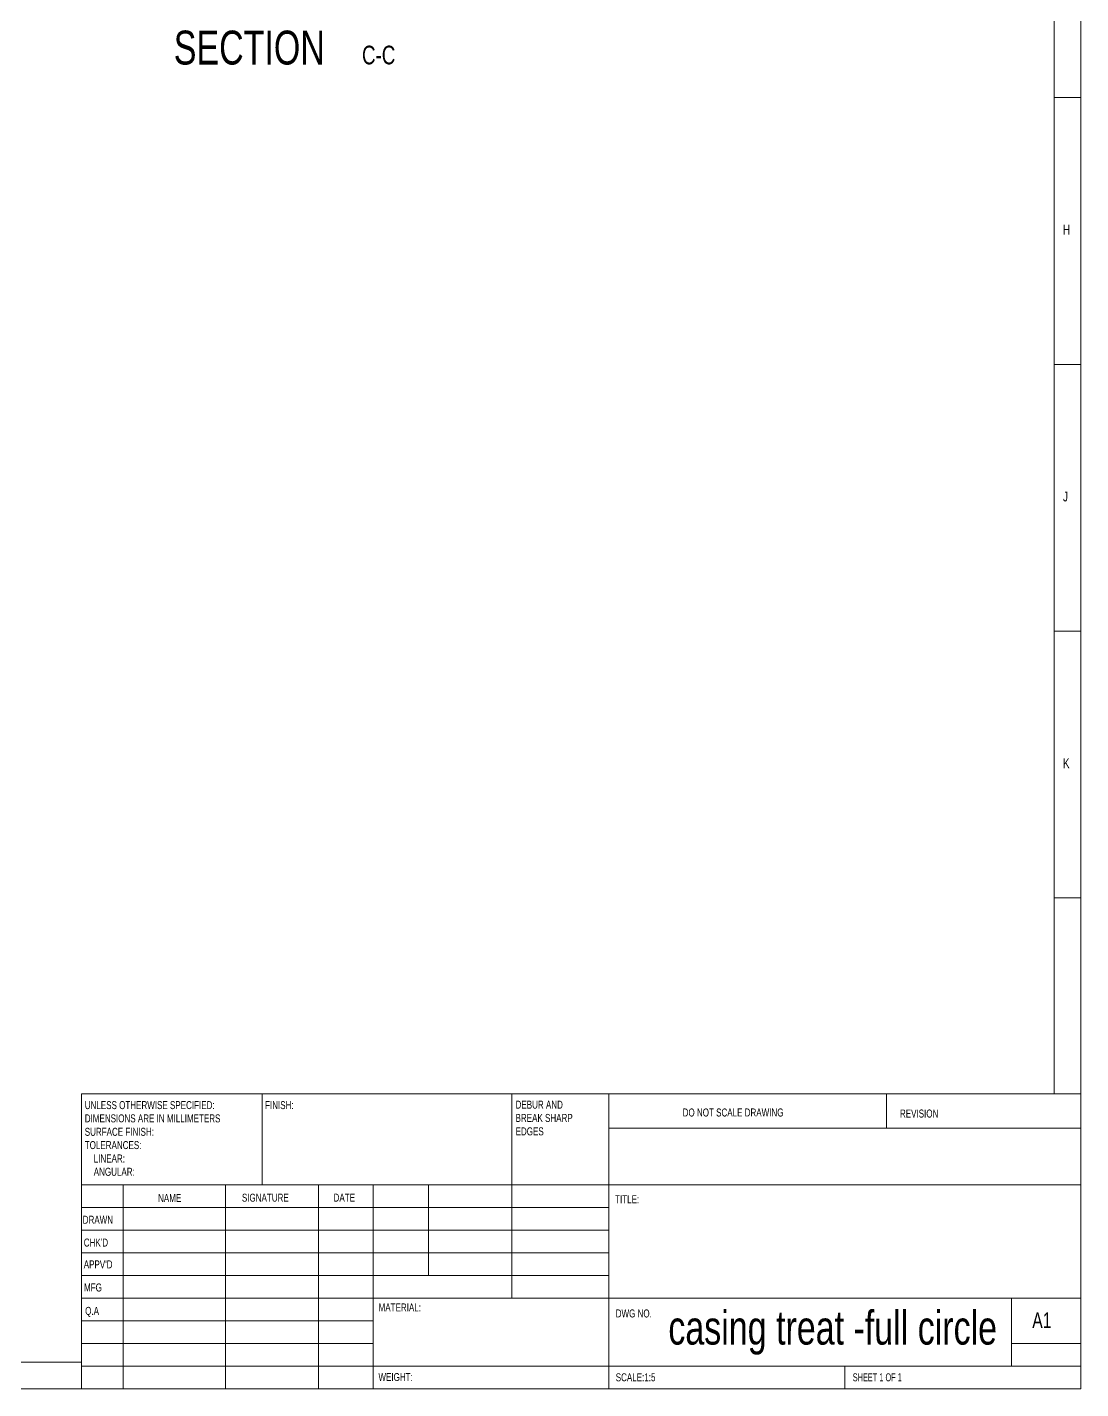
# Model space of a CAD drawing. Header units: inches. Extents: x 0.2 to 32.9, y 0.2 to 23.2.
# Drawn here: x 25.14 to 32.91, y 0.2 to 10.24 of the extents above; entities that cross this region are included whole.
import ezdxf

# ---------------------------------------------------------------- set-up
doc = ezdxf.new("R2010")
doc.units = ezdxf.units.IN
doc.header["$MEASUREMENT"] = 0
doc.styles.add('SLDTEXTSTYLE0', font='TXT', dxfattribs={"width": 0.75})
doc.styles.add('SLDTEXTSTYLE1', font='TXT', dxfattribs={"width": 0.6875})

# ---------------------------------------------------------------- blocks, each defined once
blk = doc.blocks.new('SW_NOTE_0')
at = {"color": 0, "linetype": 'Continuous', "lineweight": 0, "attachment_point": 1, "style": 'SLDTEXTSTYLE0'}
for s, insert, char_height in [('DEBUR AND', (0, 0.076), 0.0591), ('BREAK SHARP', (0, -0.022), 0.05906), ('EDGES', (0, -0.121), 0.0591)]:
    blk.add_mtext(s, dxfattribs=dict(at, insert=insert, char_height=char_height))
blk = doc.blocks.new('SW_NOTE_1')
at = {"color": 0, "linetype": 'Continuous', "lineweight": 0, "attachment_point": 1, "style": 'SLDTEXTSTYLE0'}
for s, insert, char_height in [('UNLESS OTHERWISE SPECIFIED:', (0, 0.076), 0.05906), ('DIMENSIONS ARE IN MILLIMETERS', (0, -0.022), 0.05906), ('SURFACE FINISH:', (0, -0.121), 0.05906), ('TOLERANCES:', (0, -0.219), 0.05906), ('LINEAR:', (0.066, -0.318), 0.0591), ('ANGULAR:', (0.066, -0.416), 0.0591)]:
    blk.add_mtext(s, dxfattribs=dict(at, insert=insert, char_height=char_height))
blk = doc.blocks.new('SW_NOTE_4')
at = {"color": 0, "linetype": 'Continuous', "lineweight": 0, "attachment_point": 2, "style": 'SLDTEXTSTYLE0'}
for s, insert, char_height in [('SECTION', (0.684, 0.322), 0.25), ('C-C', (1.638, 0.211), 0.1378)]:
    blk.add_mtext(s, dxfattribs=dict(at, insert=insert, char_height=char_height))

msp = doc.modelspace()

# ---------------------------------------------------------------- linework, layer by layer
at = {"color": 7, "linetype": 'Continuous', "lineweight": 0}
for p, q in [((32.913386, 0.19685), (32.913386, 23.188976)), ((32.716535, 2.372047), (32.716535, 22.992126)), ((32.913386, 9.724409), (32.716535, 9.724409)), ((32.716535, 7.755906), (32.913386, 7.755906)), ((32.913386, 5.787402), (32.716535, 5.787402)), ((32.716535, 3.818898), (32.913386, 3.818898)), ((25.543307, 2.372047), (32.913386, 2.372047)), ((25.543307, 2.372047), (25.543307, 0.19685)), ((26.874016, 1.702756), (26.874016, 2.372047)), ((28.716535, 2.372047), (28.716535, 0.866142)), ((29.433071, 2.372047), (29.433071, 0.19685)), ((31.480315, 2.121063), (31.480315, 2.372047)), ((32.913386, 2.121063), (29.433071, 2.121063)), ((32.913386, 1.702756), (25.543307, 1.702756)), ((25.850394, 1.702756), (25.850394, 0.19685)), ((26.605943, 1.702756), (26.605943, 0.19685)), ((27.291296, 1.702756), (27.291296, 0.19685)), ((27.692913, 0.19685), (27.692913, 1.702756)), ((28.102362, 1.033465), (28.102362, 1.702756)), ((29.433071, 1.535433), (25.543307, 1.535433)), ((29.433071, 1.36811), (25.543307, 1.36811)), ((29.433071, 1.200787), (25.543307, 1.200787)), ((29.433071, 1.033465), (25.543307, 1.033465)), ((27.692913, 0.866142), (25.543307, 0.866142)), ((27.692913, 0.866142), (32.913386, 0.866142)), ((32.401575, 0.364173), (32.401575, 0.866142)), ((27.692913, 0.698816), (25.543307, 0.698816)), ((27.692913, 0.531496), (25.543307, 0.531496)), ((32.913386, 0.531496), (32.401575, 0.531496)), ((0.393701, 0.393701), (25.543307, 0.393701)), ((25.543307, 0.364173), (32.913386, 0.364173)), ((31.173228, 0.19685), (31.173228, 0.364173)), ((0.19685, 0.19685), (32.913386, 0.19685))]:
    msp.add_line(p, q, dxfattribs=at)

# ---------------------------------------------------------------- block references
for name, p in [('SW_NOTE_4', (26.09645, 9.896639)), ('SW_NOTE_1', (25.56668, 2.243597)), ('SW_NOTE_0', (28.744457, 2.24683))]:
    msp.add_blockref(name, p, dxfattribs=at)

# ---------------------------------------------------------------- texts
for s, insert, char_height, attachment_point, style in [('H', (32.782152, 8.786143), 0.072917, 1, 'SLDTEXTSTYLE0'), ('J', (32.782152, 6.817639), 0.072917, 1, 'SLDTEXTSTYLE0'), ('K', (32.782152, 4.849135), 0.072917, 1, 'SLDTEXTSTYLE0'), ('FINISH:', (26.896508, 2.319656), 0.0590551, 1, 'SLDTEXTSTYLE0'), ('DO NOT SCALE DRAWING', (29.976954, 2.265078), 0.05905512, 1, 'SLDTEXTSTYLE0'), ('REVISION', (31.579826, 2.25728), 0.0590551, 1, 'SLDTEXTSTYLE0'), ('NAME', (26.107175, 1.633917), 0.0590551, 1, 'SLDTEXTSTYLE0'), ('SIGNATURE', (26.725732, 1.63629), 0.0590551, 1, 'SLDTEXTSTYLE0'), ('DATE', (27.402154, 1.636857), 0.0590551, 1, 'SLDTEXTSTYLE0'), ('TITLE:', (29.47859, 1.625131), 0.0590551, 1, 'SLDTEXTSTYLE0'), ('DRAWN', (25.551659, 1.473611), 0.0590551, 1, 'SLDTEXTSTYLE0'), ("CHK'D", (25.559467, 1.305292), 0.0590551, 1, 'SLDTEXTSTYLE0'), ("APPV'D", (25.559123, 1.144264), 0.0590551, 1, 'SLDTEXTSTYLE0'), ('MFG', (25.561228, 0.973768), 0.0590551, 1, 'SLDTEXTSTYLE0'), ('MATERIAL:', (27.734089, 0.826223), 0.0590551, 1, 'SLDTEXTSTYLE0'), ('Q.A', (25.569647, 0.801167), 0.0590551, 1, 'SLDTEXTSTYLE0'), ('DWG NO.', (29.483227, 0.78223), 0.0590551, 1, 'SLDTEXTSTYLE0'), ('casing treat -full circle', (31.083554, 0.772903), 0.25, 2, 'SLDTEXTSTYLE0'), ('A1', (32.555944, 0.75986), 0.1145833, 1, 'SLDTEXTSTYLE0'), ('WEIGHT:', (27.732985, 0.312965), 0.059, 1, 'SLDTEXTSTYLE0'), ('SCALE:1:5', (29.483227, 0.311027), 0.0590551, 1, 'SLDTEXTSTYLE0'), ('SHEET 1 OF 1', (31.231429, 0.311027), 0.05905512, 1, 'SLDTEXTSTYLE1')]:
    msp.add_mtext(s, dxfattribs=dict(at, insert=insert, char_height=char_height, attachment_point=attachment_point, style=style))

doc.saveas('drawing.dxf')
